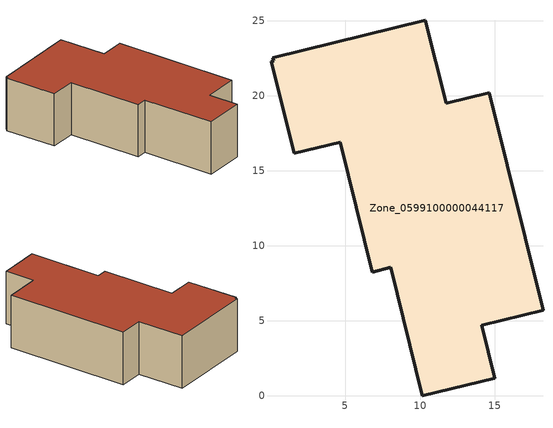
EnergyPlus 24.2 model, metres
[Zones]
Zone_0599100000044117
 floor ground (C_G): 0.24,22.33 0.19,22.56 10.33,25.05 11.75,19.5 14.63,20.21 18.2,5.7 14.1,4.69 14.97,1.18 10.16,0 8.06,8.56 6.8,8.25 4.68,16.9 1.62,16.18 0.06,22.29 z0
 wall outside (C_F): 11.75,19.5 10.33,25.05 0.19,22.56 0.24,22.33 0.06,22.29 1.62,16.18 4.68,16.9 6.8,8.25 8.06,8.56 10.16,0 14.97,1.18 14.1,4.69 18.2,5.7 14.63,20.21 11.75,19.5 z0:6.48
 roof outside (C_R): 0.19,22.56 0.24,22.33 0.06,22.29 1.62,16.18 4.68,16.9 6.8,8.25 8.06,8.56 10.16,0 14.97,1.18 14.1,4.69 18.2,5.7 14.63,20.21 11.75,19.5 10.33,25.05 z6.48
[BUILDING]
Pand.0599100000044117: North Axis=0; Terrain=City; Loads Convergence Tolerance Value=0.04; Temperature Convergence Tolerance Value=0.4; Solar Distribution=FullExterior; Maximum Number of Warmup Days=25; Minimum Number of Warmup Days=1
[Site:Location]
Rotterdam.The.Hague.AP_ZH_NLD Design_Conditions: Latitude=51.96; Longitude=4.45; Time Zone=1; Elevation=-4.5
[SITE:GROUNDTEMPERATURE:BUILDINGSURFACE]
18, 18, 18, 18, 18, 18, 18, 18, 18, 18, 18, 18
[MATERIAL] Thermal Absorptance=0.9; Solar Absorptance=0.7; Visible Absorptance=0.7
Name | Roughness | Thickness | Conductivity | Density | Specific Heat
G.D.1975-1991 | MediumSmooth | 0.15 | 0.288461 | 540 | 1210
F.D.1975-1991 | Rough | 0.3 | 0.230769 | 1920 | 840
R.D.1975-1991 | MediumRough | 0.2 | 0.153846 | 1500 | 1000
[CONSTRUCTION]
C_G: G.D.1975-1991
C_F: F.D.1975-1991
C_R: R.D.1975-1991
[ZONE]
Zone_0599100000044117: Type=1; Multiplier=1; Ceiling Height=Autocalculate; Volume=Autocalculate; Floor Area=autocalculate; Part of Total Floor Area=Yes
[ZONEINFILTRATION:DESIGNFLOWRATE]
Infil_Zone_0599100000044117: Zone or ZoneList or Space or SpaceList=Zone_0599100000044117; Schedule=AlwaysOn; Design Flow Rate Calculation Method=Flow/Area; Flow Rate per Floor Area=0.0042; Constant Term Coefficient=1; Temperature Term Coefficient=0; Velocity Term Coefficient=0; Velocity Squared Term Coefficient=0
[HVACTEMPLATE:ZONE:IDEALLOADSAIRSYSTEM]
Zone_0599100000044117: Maximum Heating Supply Air Temperature=50; Minimum Cooling Supply Air Temperature=13; Maximum Heating Supply Air Humidity Ratio=0.0156; Minimum Cooling Supply Air Humidity Ratio=0.0077; Heating Limit=NoLimit; Cooling Limit=NoLimit; Dehumidification Control Type=ConstantSensibleHeatRatio; Cooling Sensible Heat Ratio=0.7; Dehumidification Setpoint=60; Humidification Control Type=None; Humidification Setpoint=30; Outdoor Air Method=None; Outdoor Air Flow Rate per Person=0.00944; Outdoor Air Flow Rate per Zone Floor Area=0; Outdoor Air Flow Rate per Zone=0; Demand Controlled Ventilation Type=None; Outdoor Air Economizer Type=NoEconomizer; Heat Recovery Type=None; Sensible Heat Recovery Effectiveness=0.7; Latent Heat Recovery Effectiveness=0.65
[ZONECONTROL:THERMOSTAT]
ThermostatControl_Zone_0599100000044117: Zone or ZoneList=Zone_0599100000044117; Control Type Schedule=DualSetpointControlType; Control 1=Thermostat_Zone_0599100000044117; Temperature Difference Between Cutout And Setpoint=0
[THERMOSTATSETPOINT:DUALSETPOINT]
Thermostat_Zone_0599100000044117: Heating Setpoint Temperature Schedule=HeatingSetpoint_Zone_0599100000044117; Cooling Setpoint Temperature Schedule=CoolingSetpoint_Zone_0599100000044117
[SCHEDULE:COMPACT]
HeatingSetpoint_Zone_0599100000044117: Through: 12/31, For: AllDays, Until: 24:00, 21
CoolingSetpoint_Zone_0599100000044117: Through: 12/31, For: AllDays, Until: 24:00, 24
DualSetpointControlType: Through: 12/31, For: AllDays, Until: 24:00, 4
AlwaysOn: Through: 12/31, For: AllDays, Until: 24:00, 1
